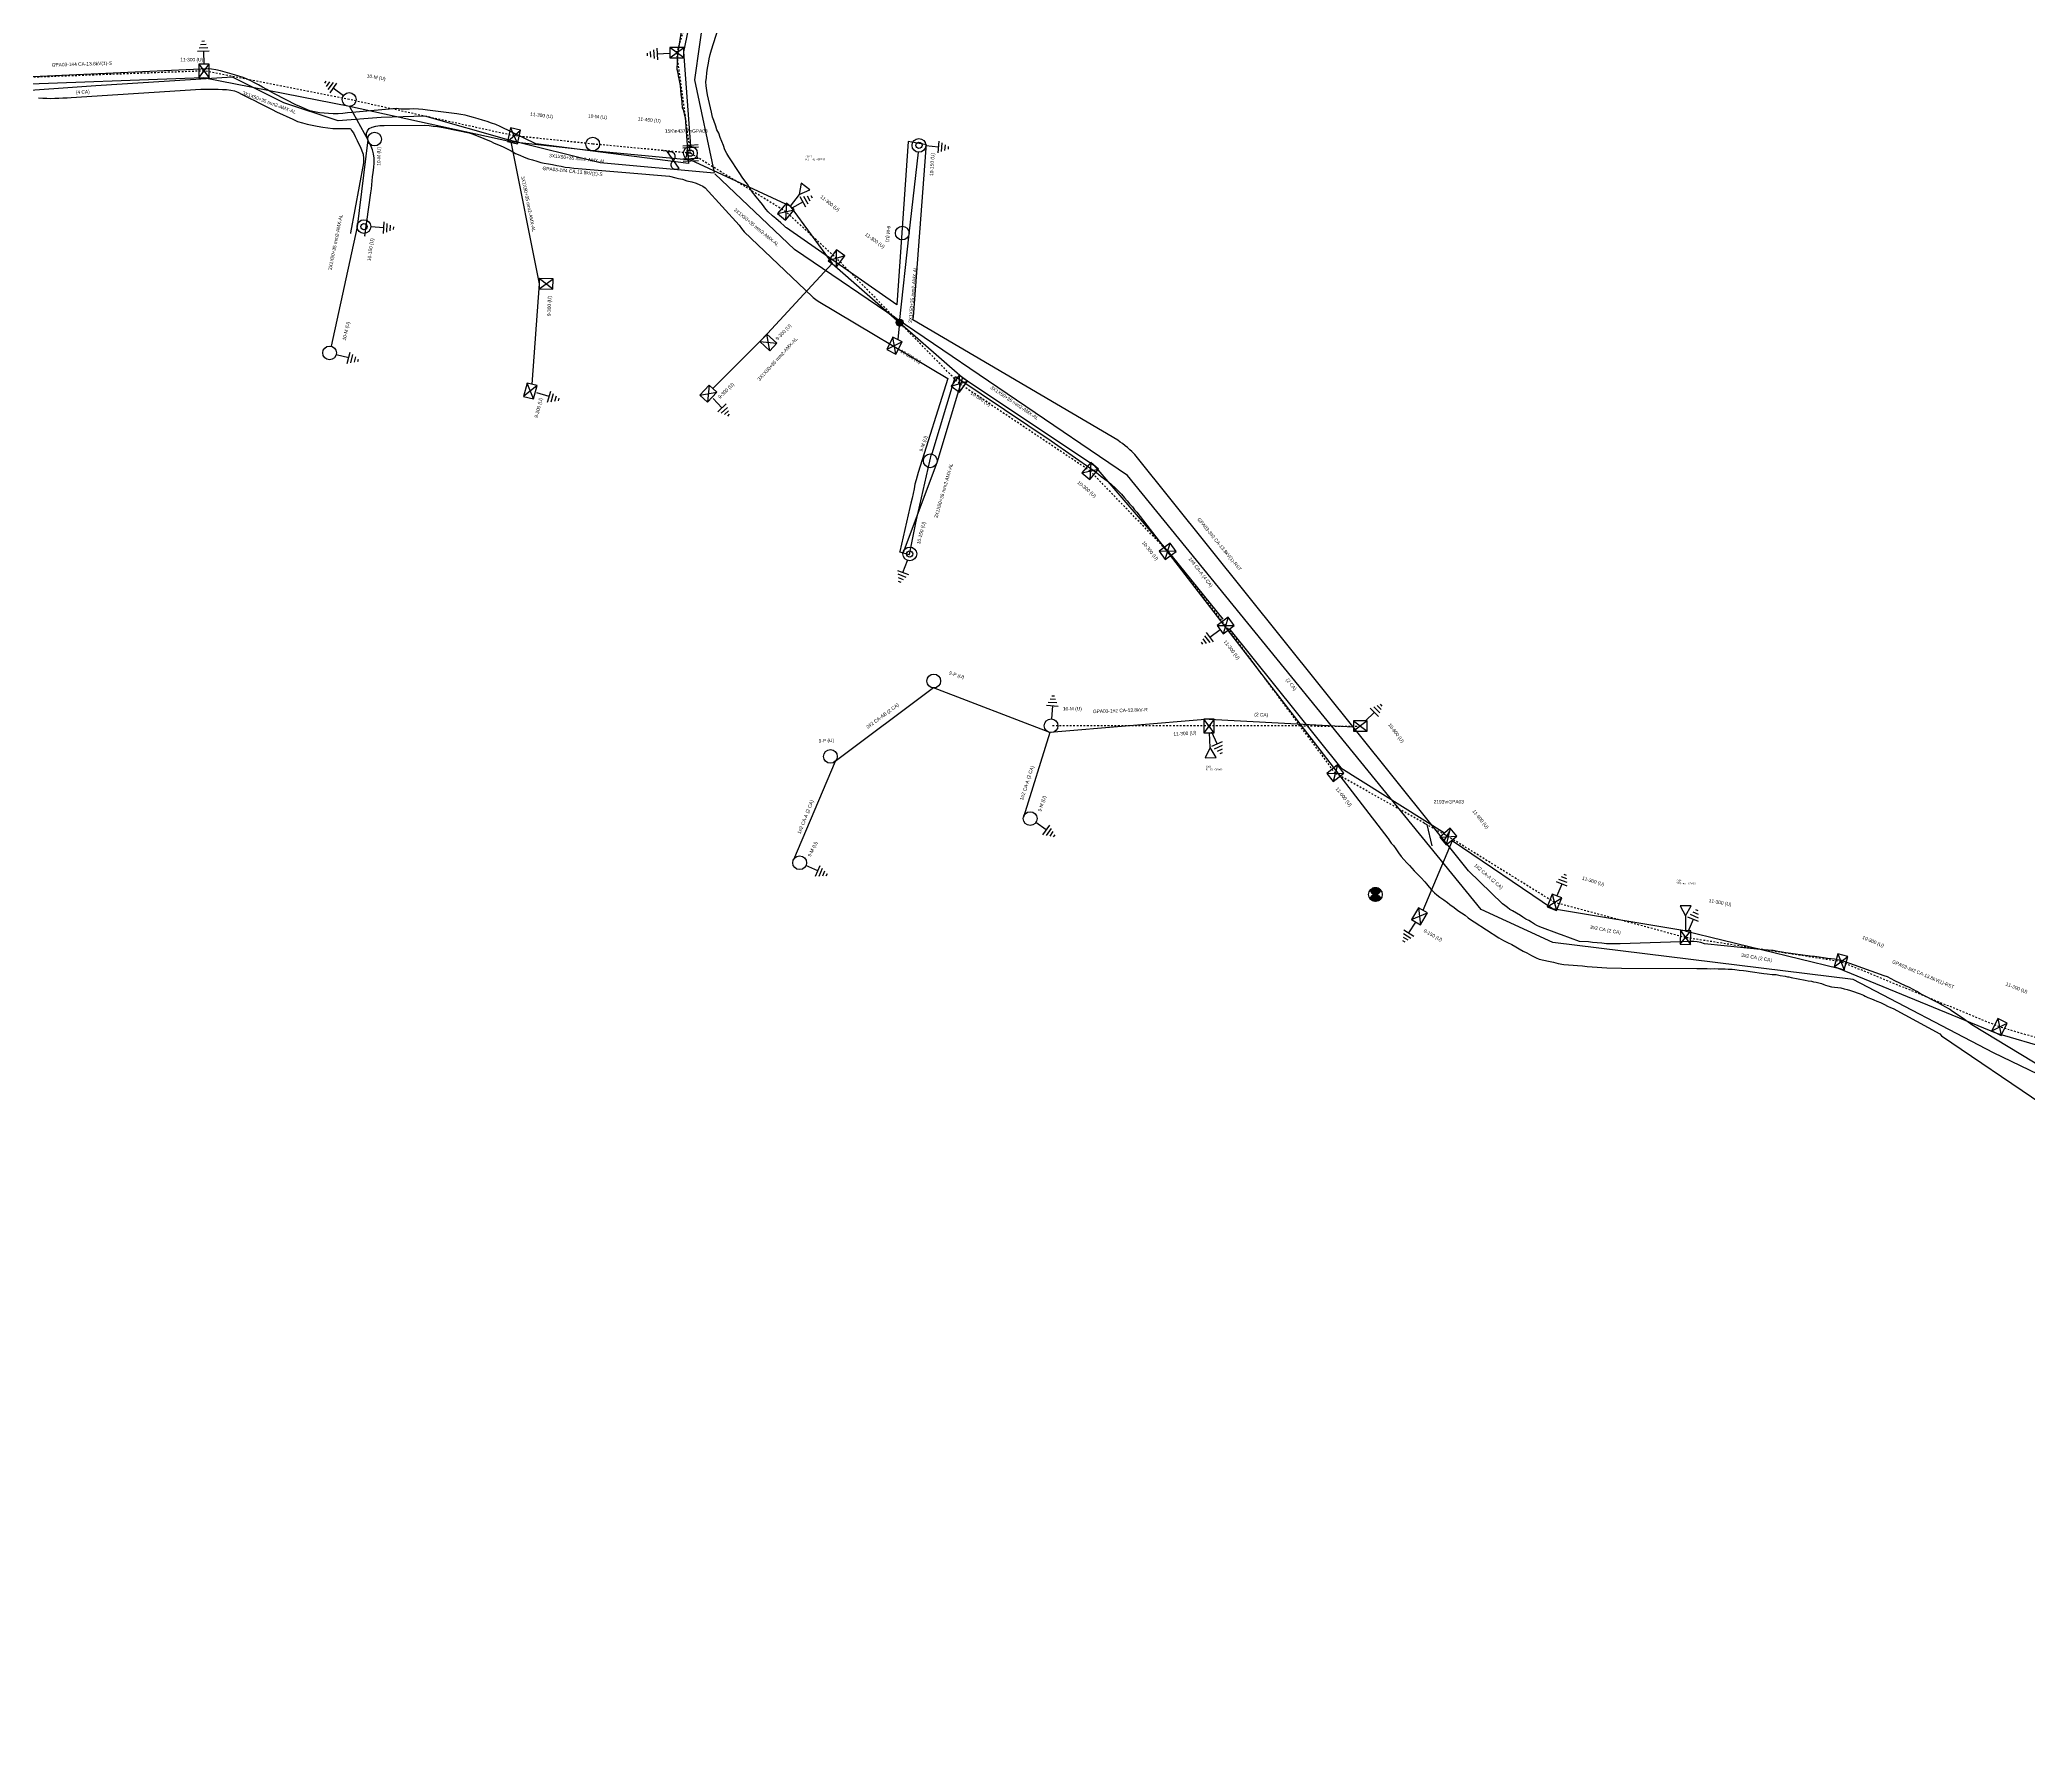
# Model space of a CAD drawing. Header units: millimetres. Extents: x 642261 to 742091, y 6812581 to 6930561.
# Drawn here: x 731764 to 732342, y 6902607 to 6903104 of the extents above; entities that cross this region are included whole.
import ezdxf

# ---------------------------------------------------------------- set-up
doc = ezdxf.new("R2010")
doc.units = ezdxf.units.MM
doc.linetypes.add('DASHED', pattern=[1, 0.5, -0.5])
for name, color, linetype in [('aterramento', 7, 'Continuous'), ('Block', 10, 'Continuous'), ('ChaveFusivel', 10, 'Continuous'), ('chaveSeccionadora', 7, 'Continuous'), ('flyTapSecundario', 7, 'Continuous'), ('Poste', 10, 'Continuous'), ('SeccionamentoSecundarioAereo', 10, 'Continuous'), ('SegmentoLogradouro', 10, 'Continuous'), ('TrafoDistAereo', 10, 'Continuous'), ('TrechoPrimarioAereo', 10, 'Continuous'), ('TrechoSecundarioAereo', 10, 'Continuous')]:
    doc.layers.add(name, color=color, linetype=linetype)
pattern_1 = [(45, (0, 0), (-0.0883883, 0.0883883), [])]

# ---------------------------------------------------------------- blocks, each defined once
blk = doc.blocks.new('chv_fusvl_ca_4')
at = {"color": 0, "linetype": 'ByBlock', "lineweight": -2}
for p, q in [((1.5, 0), (0, 0)), ((1, 1.25), (1, -1.25))]:
    blk.add_line(p, q, dxfattribs=at)
blk.add_lwpolyline([(2.94, 4.82, -1), (4.79, 2.65, 1), (6.63, 0.48)], format="xyb", dxfattribs=at)
blk.add_lwpolyline([(8, 0), (7, 0), (2.94, 4.82)], dxfattribs=at)
blk = doc.blocks.new('chv_fca_u_ca_4')
at = {"color": 0, "linetype": 'ByBlock', "lineweight": -2}
for p, q in [((0, 0), (1.5, 0)), ((0.5, -1.5), (0.5, 1.5)), ((7.11, 0), (2.81, 4.69)), ((8.08, 0), (7.11, 0))]:
    blk.add_line(p, q, dxfattribs=at)
blk = doc.blocks.new('tfd_pod_ce')
at = {"color": 0, "linetype": 'ByBlock', "lineweight": -2}
blk.add_line((6.32, 0), (2, 0), dxfattribs=at)
blk.add_lwpolyline([(6.32, 0), (9.26, -1.59), (9.26, 1.59)], close=True, dxfattribs=at)
blk = doc.blocks.new('atr_aterra')
at = {"color": 0, "linetype": 'ByBlock', "lineweight": -2}
for p, q in [((5.74, 0), (2, 0)), ((5.74, -1.7), (5.74, 1.7)), ((6.7, -1.26), (6.7, 1.26)), ((7.66, -0.81), (7.66, 0.81)), ((8.62, -0.37), (8.62, 0.37))]:
    blk.add_line(p, q, dxfattribs=at)
blk = doc.blocks.new('fly_tap')
at = {"linetype": 'ByBlock', "lineweight": -2}
h = blk.add_hatch(dxfattribs=at)
h.set_pattern_fill('ANSI31', color=0, style=0)
h.set_pattern_definition(pattern_1)
edge = h.paths.add_edge_path()
edge.add_arc((0.01, 0), 1, 0, 360)
at = {"color": 0, "linetype": 'ByBlock', "lineweight": -2}
blk.add_circle((0.01, 0), 1, dxfattribs=at)
blk = doc.blocks.new('pod_con_dtt')
at = {"color": 0, "linetype": 'ByBlock', "lineweight": -2}
for p, q in [((-1.5, -2), (1.5, 2)), ((-1.5, 2), (1.5, -2))]:
    blk.add_line(p, q, dxfattribs=at)
blk.add_lwpolyline([(-1.5, -2), (1.5, -2), (1.5, 2), (-1.5, 2)], close=True, dxfattribs=at)
blk = doc.blocks.new('pod_madeira')
at = {"color": 0, "linetype": 'ByBlock', "lineweight": -2}
blk.add_circle((-0.01, -0.01), 2, dxfattribs=at)
blk = doc.blocks.new('pod_con_circ')
at = {"color": 0, "linetype": 'ByBlock', "lineweight": -2}
for radius in [2, 0.9]:
    blk.add_circle((-0.01, -0.01), radius, dxfattribs=at)
blk = doc.blocks.new('pod_desconhe')
at = {"linetype": 'ByBlock', "lineweight": -2}
h = blk.add_hatch(dxfattribs=at)
h.set_pattern_fill('ANSI31', color=0, style=0)
h.set_pattern_definition(pattern_1)
edge = h.paths.add_edge_path()
edge.add_arc((0, 1.5), 1.5, 269.99145, 353.60505)
edge.add_arc((0, 0), 2, 41.80178, 138.18844)
edge.add_arc((0, 1.5), 1.5, 186.37692, 269.98628)
edge.add_arc((0, -1.5), 1.5, 90.01372, 173.62308)
edge.add_arc((0, 0), 2, 221.81156, 318.19822)
edge.add_arc((0, -1.5), 1.5, 6.39495, 90.00855)
at = {"color": 0, "linetype": 'ByBlock', "lineweight": -2}
for points in [[(0, 0, 0.381931), (1.49, 1.34, 0.447252), (-1.49, 1.34, 0.38191), (0, 0)], [(0, 0, -0.381931), (1.49, -1.33, -0.447252), (-1.49, -1.33, -0.38191), (0, 0)]]:
    blk.add_lwpolyline(points, format="xyb", dxfattribs=at)
blk.add_circle((0, 0), 2, dxfattribs=at)
blk = doc.blocks.new('sto_simples')
at = {"color": 0, "linetype": 'ByBlock', "lineweight": -2}
for p, q in [((2.25, 0.32), (-2.25, 0.32)), ((2.25, -0.32), (-2.25, -0.32))]:
    blk.add_line(p, q, dxfattribs=at)

msp = doc.modelspace()

# ---------------------------------------------------------------- linework, layer by layer
at = {"layer": 'Block', "color": 7, "linetype": 'Continuous', "flags": 128}
for points in [[(732013.04, 6903026.71), (731980.95, 6903049.05), (731980.79, 6903049.17), (731980.19, 6903049.73), (731979.26, 6903050.56), (731977.83, 6903051.75), (731976.86, 6903052.61), (731975.65, 6903053.75), (731974.94, 6903054.5), (731973.94, 6903055.84), (731973.11, 6903056.9), (731972.12, 6903058.07), (731971.1, 6903059.44), (731970.35, 6903060.44), (731969.63, 6903061.76), (731968.82, 6903062.77), (731968.09, 6903063.82), (731967.38, 6903064.85), (731964.16, 6903069.68), (731963.63, 6903070.72), (731963.05, 6903071.79), (731962.6, 6903072.97), (731962.13, 6903074.17), (731961.72, 6903075.34), (731961.3, 6903076.56), (731960.75, 6903077.54), (731960.43, 6903078.66), (731959.84, 6903080.24), (731959.42, 6903081.29), (731959.18, 6903082.68), (731958.83, 6903084), (731958.54, 6903085.23), (731958.27, 6903086.53), (731958.03, 6903087.74), (731957.79, 6903089.02), (731957.61, 6903090.33), (731957.54, 6903091.54), (731957.67, 6903092.8), (731957.8, 6903094.11), (731958.01, 6903095.54), (731958.31, 6903096.94), (731958.49, 6903098.25), (731958.78, 6903099.5), (731959.18, 6903100.85), (731969.22, 6903132.62)], [(732013.04, 6903026.71), (731980.95, 6903049.05), (731980.79, 6903049.17), (731980.19, 6903049.73), (731979.26, 6903050.56), (731977.83, 6903051.75), (731976.86, 6903052.61), (731975.65, 6903053.75), (731974.94, 6903054.5), (731973.94, 6903055.84), (731973.11, 6903056.9), (731972.12, 6903058.07), (731971.1, 6903059.44), (731970.35, 6903060.44), (731969.63, 6903061.76), (731968.82, 6903062.77), (731968.09, 6903063.82), (731967.38, 6903064.85), (731964.16, 6903069.68), (731963.63, 6903070.72), (731963.05, 6903071.79), (731962.6, 6903072.97), (731962.13, 6903074.17), (731961.72, 6903075.34), (731961.3, 6903076.56), (731960.75, 6903077.54), (731960.43, 6903078.66), (731959.84, 6903080.24), (731959.42, 6903081.29), (731959.18, 6903082.68), (731958.83, 6903084), (731958.54, 6903085.23), (731958.27, 6903086.53), (731958.03, 6903087.74), (731957.79, 6903089.02), (731957.61, 6903090.33), (731957.54, 6903091.54), (731957.67, 6903092.8), (731957.8, 6903094.11), (731958.01, 6903095.54), (731958.31, 6903096.94), (731958.49, 6903098.25), (731958.78, 6903099.5), (731959.18, 6903100.85), (731969.22, 6903132.62)], [(731950.29, 6903106.2), (731949.29, 6903099.5), (731949.11, 6903095.18), (731949.32, 6903094.14), (731949.5, 6903093.24), (731949.76, 6903091.94), (731950.05, 6903090.46), (731950.13, 6903089.11), (731950.26, 6903087.81), (731950.41, 6903086.6), (731950.57, 6903085.43), (731950.67, 6903084.11), (731950.96, 6903083.38), (731951.19, 6903082.22), (731951.48, 6903081.12), (731952.46, 6903067.77)], [(731950.29, 6903106.2), (731949.29, 6903099.5), (731949.11, 6903095.18), (731949.32, 6903094.14), (731949.5, 6903093.24), (731949.76, 6903091.94), (731950.05, 6903090.46), (731950.13, 6903089.11), (731950.26, 6903087.81), (731950.41, 6903086.6), (731950.57, 6903085.43), (731950.67, 6903084.11), (731950.96, 6903083.38), (731951.19, 6903082.22), (731951.48, 6903081.12), (731952.46, 6903067.77)], [(731952.46, 6903067.77), (731908.13, 6903073.52), (731908.1, 6903073.53), (731897.72, 6903078.54), (731896.45, 6903079.12), (731895.17, 6903079.55), (731893.92, 6903079.98), (731892.62, 6903080.39), (731891.31, 6903080.73), (731889.99, 6903081.11), (731888.91, 6903081.44), (731887.57, 6903081.81), (731886.26, 6903082.06), (731885.15, 6903082.23), (731876.61, 6903083.32), (731875.27, 6903083.48), (731873.94, 6903083.59), (731872.64, 6903083.63), (731871.35, 6903083.6), (731870.08, 6903083.57), (731868.85, 6903083.61), (731867.61, 6903083.74), (731855.79, 6903082.75), (731854.59, 6903082.65), (731853.33, 6903082.5), (731851.97, 6903082.3), (731850.61, 6903082.26), (731849.21, 6903082.25), (731847.85, 6903082.33), (731846.53, 6903082.42), (731845.24, 6903082.56), (731843.76, 6903082.83), (731842.39, 6903083.12), (731841.07, 6903083.68), (731839.81, 6903084.23), (731838.54, 6903084.74), (731832.17, 6903088.05), (731831.02, 6903088.66), (731829.89, 6903089.31), (731828.61, 6903090.01), (731827.45, 6903090.65), (731826.31, 6903091.23), (731825.26, 6903091.78), (731824.18, 6903092.3), (731823.03, 6903092.81), (731821.79, 6903093.21), (731820.48, 6903093.55), (731819.13, 6903093.98), (731817.8, 6903094.37), (731816.45, 6903094.75), (731815.05, 6903095.06), (731813.83, 6903095.18), (731812.81, 6903095.27), (731753.32, 6903092.57)], [(731952.46, 6903067.77), (731908.13, 6903073.52), (731908.1, 6903073.53), (731897.72, 6903078.54), (731896.45, 6903079.12), (731895.17, 6903079.55), (731893.92, 6903079.98), (731892.62, 6903080.39), (731891.31, 6903080.73), (731889.99, 6903081.11), (731888.91, 6903081.44), (731887.57, 6903081.81), (731886.26, 6903082.06), (731885.15, 6903082.23), (731876.61, 6903083.32), (731875.27, 6903083.48), (731873.94, 6903083.59), (731872.64, 6903083.63), (731871.35, 6903083.6), (731870.08, 6903083.57), (731868.85, 6903083.61), (731867.61, 6903083.74), (731855.79, 6903082.75), (731854.59, 6903082.65), (731853.33, 6903082.5), (731851.97, 6903082.3), (731850.61, 6903082.26), (731849.21, 6903082.25), (731847.85, 6903082.33), (731846.53, 6903082.42), (731845.24, 6903082.56), (731843.76, 6903082.83), (731842.39, 6903083.12), (731841.07, 6903083.68), (731839.81, 6903084.23), (731838.54, 6903084.74), (731832.17, 6903088.05), (731831.02, 6903088.66), (731829.89, 6903089.31), (731828.61, 6903090.01), (731827.45, 6903090.65), (731826.31, 6903091.23), (731825.26, 6903091.78), (731824.18, 6903092.3), (731823.03, 6903092.81), (731821.79, 6903093.21), (731820.48, 6903093.55), (731819.13, 6903093.98), (731817.8, 6903094.37), (731816.45, 6903094.75), (731815.05, 6903095.06), (731813.83, 6903095.18), (731812.81, 6903095.27), (731753.32, 6903092.57)], [(731763.54, 6903086.84), (731764.77, 6903086.77), (731766, 6903086.73), (731767.15, 6903086.7), (731768.26, 6903086.75), (731769.45, 6903086.8), (731770.65, 6903086.86), (731771.83, 6903086.9), (731773.02, 6903086.99), (731810.75, 6903089.44), (731811.96, 6903089.44), (731813.05, 6903089.42), (731814.65, 6903089.38), (731815.77, 6903089.38), (731816.99, 6903089.33), (731818.21, 6903089.27), (731819.47, 6903089.14), (731820.55, 6903088.91), (731821.49, 6903088.51), (731822.7, 6903087.89), (731824.05, 6903087.19), (731825.02, 6903086.65), (731826.33, 6903086.08), (731827.61, 6903085.41), (731828.92, 6903084.71), (731830.24, 6903084.08), (731831.43, 6903083.51), (731832.73, 6903082.84), (731837.43, 6903080.69), (731838.82, 6903080.03), (731840.23, 6903079.6), (731841.63, 6903079.23), (731843.07, 6903078.91), (731844.57, 6903078.63), (731846.18, 6903078.34), (731847.65, 6903078.12), (731849.11, 6903077.97), (731850.6, 6903077.95), (731851.9, 6903077.95), (731853.31, 6903077.95), (731854.22, 6903077.99)], [(731763.54, 6903086.84), (731764.77, 6903086.77), (731766, 6903086.73), (731767.15, 6903086.7), (731768.26, 6903086.75), (731769.45, 6903086.8), (731770.65, 6903086.86), (731771.83, 6903086.9), (731773.02, 6903086.99), (731810.75, 6903089.44), (731811.96, 6903089.44), (731813.05, 6903089.42), (731814.65, 6903089.38), (731815.77, 6903089.38), (731816.99, 6903089.33), (731818.21, 6903089.27), (731819.47, 6903089.14), (731820.55, 6903088.91), (731821.49, 6903088.51), (731822.7, 6903087.89), (731824.05, 6903087.19), (731825.02, 6903086.65), (731826.33, 6903086.08), (731827.61, 6903085.41), (731828.92, 6903084.71), (731830.24, 6903084.08), (731831.43, 6903083.51), (731832.73, 6903082.84), (731837.43, 6903080.69), (731838.82, 6903080.03), (731840.23, 6903079.6), (731841.63, 6903079.23), (731843.07, 6903078.91), (731844.57, 6903078.63), (731846.18, 6903078.34), (731847.65, 6903078.12), (731849.11, 6903077.97), (731850.6, 6903077.95), (731851.9, 6903077.95), (731853.31, 6903077.95), (731854.22, 6903077.99)], [(731854.23, 6903077.98), (731854.52, 6903077.4), (731855.07, 6903076.65), (731855.61, 6903075.6), (731856.19, 6903074.5), (731856.69, 6903073.43), (731857.12, 6903072.51), (731857.51, 6903071.5), (731857.87, 6903070.47), (731858, 6903069.24), (731858.02, 6903068), (731854.19, 6903047.59), (731854.19, 6903047.53), (731854.2, 6903047.47)], [(731854.23, 6903077.98), (731854.52, 6903077.4), (731855.07, 6903076.65), (731855.61, 6903075.6), (731856.19, 6903074.5), (731856.69, 6903073.43), (731857.12, 6903072.51), (731857.51, 6903071.5), (731857.87, 6903070.47), (731858, 6903069.24), (731858.02, 6903068), (731854.19, 6903047.59), (731854.19, 6903047.53), (731854.2, 6903047.47)], [(731858.42, 6903046.76), (731858.37, 6903046.69), (731858.34, 6903046.71), (731860.1, 6903059.28), (731860.33, 6903060.39), (731860.44, 6903061.57), (731860.53, 6903062.77), (731860.62, 6903063.9), (731860.81, 6903065.19), (731860.97, 6903066.58), (731861.06, 6903068), (731861.07, 6903069.35), (731860.89, 6903070.61), (731860.61, 6903071.77), (731860.21, 6903072.75), (731859.72, 6903073.66), (731859.35, 6903074.43), (731859.05, 6903075.13), (731858.91, 6903075.88), (731858.91, 6903076.59), (731859.19, 6903077.25), (731859.68, 6903077.91), (731860.53, 6903078.36), (731861.59, 6903078.66), (731862.76, 6903078.82), (731864.03, 6903078.79), (731875.78, 6903078.94), (731877.12, 6903078.81), (731878.21, 6903078.66), (731879.47, 6903078.5), (731880.61, 6903078.31), (731881.62, 6903078.19), (731888.71, 6903076.72), (731889.88, 6903076.34), (731891.07, 6903075.86), (731892.29, 6903075.37), (731893.62, 6903074.77), (731894.87, 6903074.29), (731896.01, 6903073.72), (731897.23, 6903073.2), (731898.57, 6903072.65), (731899.79, 6903072.03), (731900.94, 6903071.44), (731902.19, 6903070.73), (731903.44, 6903070.16), (731904.71, 6903069.63), (731905.97, 6903069.17), (731907.12, 6903068.8), (731908.36, 6903068.41), (731909.53, 6903068.05), (731910.53, 6903067.85), (731911.76, 6903067.67), (731912.9, 6903067.46), (731914.23, 6903067.22), (731915.42, 6903066.99), (731916.63, 6903066.74), (731917.87, 6903066.63), (731919.1, 6903066.44), (731920.42, 6903066.35), (731946.91, 6903064.11), (731948.74, 6903063.64), (731949.59, 6903063.46), (731950.76, 6903063.21), (731952.02, 6903062.78), (731953.4, 6903062.4), (731954.74, 6903062.02), (731955.78, 6903061.59), (731956.65, 6903061.15), (731957.35, 6903060.67), (731967.15, 6903049.85), (731967.83, 6903048.83), (731968.62, 6903047.92), (731988.41, 6903029.06), (731988.7, 6903028.77), (731989.52, 6903028.24), (731990.19, 6903027.77), (732027.82, 6903005.23)], [(731858.42, 6903046.76), (731858.37, 6903046.69), (731858.34, 6903046.71), (731860.1, 6903059.28), (731860.33, 6903060.39), (731860.44, 6903061.57), (731860.53, 6903062.77), (731860.62, 6903063.9), (731860.81, 6903065.19), (731860.97, 6903066.58), (731861.06, 6903068), (731861.07, 6903069.35), (731860.89, 6903070.61), (731860.61, 6903071.77), (731860.21, 6903072.75), (731859.72, 6903073.66), (731859.35, 6903074.43), (731859.05, 6903075.13), (731858.91, 6903075.88), (731858.91, 6903076.59), (731859.19, 6903077.25), (731859.68, 6903077.91), (731860.53, 6903078.36), (731861.59, 6903078.66), (731862.76, 6903078.82), (731864.03, 6903078.79), (731875.78, 6903078.94), (731877.12, 6903078.81), (731878.21, 6903078.66), (731879.47, 6903078.5), (731880.61, 6903078.31), (731881.62, 6903078.19), (731888.71, 6903076.72), (731889.88, 6903076.34), (731891.07, 6903075.86), (731892.29, 6903075.37), (731893.62, 6903074.77), (731894.87, 6903074.29), (731896.01, 6903073.72), (731897.23, 6903073.2), (731898.57, 6903072.65), (731899.79, 6903072.03), (731900.94, 6903071.44), (731902.19, 6903070.73), (731903.44, 6903070.16), (731904.71, 6903069.63), (731905.97, 6903069.17), (731907.12, 6903068.8), (731908.36, 6903068.41), (731909.53, 6903068.05), (731910.53, 6903067.85), (731911.76, 6903067.67), (731912.9, 6903067.46), (731914.23, 6903067.22), (731915.42, 6903066.99), (731916.63, 6903066.74), (731917.87, 6903066.63), (731919.1, 6903066.44), (731920.42, 6903066.35), (731946.91, 6903064.11), (731948.74, 6903063.64), (731949.59, 6903063.46), (731950.76, 6903063.21), (731952.02, 6903062.78), (731953.4, 6903062.4), (731954.74, 6903062.02), (731955.78, 6903061.59), (731956.65, 6903061.15), (731957.35, 6903060.67), (731967.15, 6903049.85), (731967.83, 6903048.83), (731968.62, 6903047.92), (731988.41, 6903029.06), (731988.7, 6903028.77), (731989.52, 6903028.24), (731990.19, 6903027.77), (732027.82, 6903005.23)], [(732016.36, 6903074.17), (732013.04, 6903026.71)], [(732016.36, 6903074.17), (732013.04, 6903026.71)], [(732017.84, 6903023.21), (732021.57, 6903072.2), (732021.65, 6903073.21), (732016.36, 6903074.17)], [(732017.84, 6903023.21), (732021.57, 6903072.2), (732021.65, 6903073.21), (732016.36, 6903074.17)], [(732350.3, 6902802.27), (732325.45, 6902817.34), (732324.46, 6902818.09), (732322.73, 6902819.31), (732319.89, 6902821.17), (732318.98, 6902821.84), (732317.94, 6902822.48), (732316.92, 6902823.04), (732315.94, 6902823.58), (732310.56, 6902826.32), (732309.51, 6902826.99), (732308.47, 6902827.57), (732307.36, 6902828.17), (732306.22, 6902828.66), (732303.12, 6902830.08), (732302.07, 6902830.68), (732300.99, 6902831.23), (732299.98, 6902831.59), (732287.57, 6902835.98), (732287.27, 6902836.07), (732286.83, 6902836.17), (732286.31, 6902836.24), (732285.54, 6902836.4), (732284.63, 6902836.5), (732283.59, 6902836.65), (732282.38, 6902836.79), (732281.13, 6902836.98), (732279.79, 6902837.21), (732278.51, 6902837.3), (732271.43, 6902838.21), (732270.34, 6902838.42), (732269.07, 6902838.66), (732267.75, 6902838.93), (732266.33, 6902839.02), (732264.95, 6902839.13), (732247.79, 6902840.88), (732246.72, 6902841.24), (732245.66, 6902841.41), (732244.69, 6902841.52), (732243.71, 6902841.55), (732223.26, 6902840.88), (732222.05, 6902840.86), (732220.77, 6902840.86), (732219.32, 6902840.87), (732217.99, 6902841.04), (732216.62, 6902841.21), (732215.21, 6902841.29), (732214.05, 6902841.42), (732211.48, 6902841.57), (732206.24, 6902843.49), (732205.64, 6902843.71), (732199.94, 6902845.86), (732199.07, 6902846.23), (732198.38, 6902846.61), (732197.55, 6902847.16), (732196.72, 6902847.63), (732195.89, 6902848.09), (732195.02, 6902848.61), (732194.27, 6902849.12), (732191.98, 6902850.5), (732191.21, 6902850.9), (732190.55, 6902851.4), (732189.76, 6902852.04), (732189.06, 6902852.52), (732179.19, 6902862.08), (732179.21, 6902862.1), (732082.2, 6902983.19), (732081.81, 6902983.53), (732081.33, 6902983.99), (732080.79, 6902984.53), (732080.04, 6902985.17), (732079.37, 6902985.67), (732078.61, 6902986.32), (732077.93, 6902986.77), (732077.26, 6902987.3), (732017.71, 6903022.28), (732017.84, 6903023.19)], [(732350.3, 6902802.27), (732325.45, 6902817.34), (732324.46, 6902818.09), (732322.73, 6902819.31), (732319.89, 6902821.17), (732318.98, 6902821.84), (732317.94, 6902822.48), (732316.92, 6902823.04), (732315.94, 6902823.58), (732310.56, 6902826.32), (732309.51, 6902826.99), (732308.47, 6902827.57), (732307.36, 6902828.17), (732306.22, 6902828.66), (732303.12, 6902830.08), (732302.07, 6902830.68), (732300.99, 6902831.23), (732299.98, 6902831.59), (732287.57, 6902835.98), (732287.27, 6902836.07), (732286.83, 6902836.17), (732286.31, 6902836.24), (732285.54, 6902836.4), (732284.63, 6902836.5), (732283.59, 6902836.65), (732282.38, 6902836.79), (732281.13, 6902836.98), (732279.79, 6902837.21), (732278.51, 6902837.3), (732271.43, 6902838.21), (732270.34, 6902838.42), (732269.07, 6902838.66), (732267.75, 6902838.93), (732266.33, 6902839.02), (732264.95, 6902839.13), (732247.79, 6902840.88), (732246.72, 6902841.24), (732245.66, 6902841.41), (732244.69, 6902841.52), (732243.71, 6902841.55), (732223.26, 6902840.88), (732222.05, 6902840.86), (732220.77, 6902840.86), (732219.32, 6902840.87), (732217.99, 6902841.04), (732216.62, 6902841.21), (732215.21, 6902841.29), (732214.05, 6902841.42), (732211.48, 6902841.57), (732206.24, 6902843.49), (732205.64, 6902843.71), (732199.94, 6902845.86), (732199.07, 6902846.23), (732198.38, 6902846.61), (732197.55, 6902847.16), (732196.72, 6902847.63), (732195.89, 6902848.09), (732195.02, 6902848.61), (732194.27, 6902849.12), (732191.98, 6902850.5), (732191.21, 6902850.9), (732190.55, 6902851.4), (732189.76, 6902852.04), (732189.06, 6902852.52), (732179.19, 6902862.08), (732179.21, 6902862.1), (732082.2, 6902983.19), (732081.81, 6902983.53), (732081.33, 6902983.99), (732080.79, 6902984.53), (732080.04, 6902985.17), (732079.37, 6902985.67), (732078.61, 6902986.32), (732077.93, 6902986.77), (732077.26, 6902987.3), (732017.71, 6903022.28), (732017.84, 6903023.19)], [(732027.82, 6903005.23), (732019.19, 6902977.97), (732018.93, 6902976.84), (732018.62, 6902975.78), (732018.29, 6902974.52), (732018.02, 6902973.16), (732017.75, 6902971.8), (732017.44, 6902970.43), (732017.12, 6902969.05), (732016.78, 6902967.78), (732013.85, 6902954.91), (732013.82, 6902954.85), (732016.63, 6902954.08), (732016.67, 6902954.07), (732018.52, 6902963.34), (732018.72, 6902964.17), (732023.09, 6902983.34), (732023.25, 6902983.42), (732029.71, 6903004.69)], [(732027.82, 6903005.23), (732019.19, 6902977.97), (732018.93, 6902976.84), (732018.62, 6902975.78), (732018.29, 6902974.52), (732018.02, 6902973.16), (732017.75, 6902971.8), (732017.44, 6902970.43), (732017.12, 6902969.05), (732016.78, 6902967.78), (732013.85, 6902954.91), (732013.82, 6902954.85), (732016.63, 6902954.08), (732016.67, 6902954.07), (732018.52, 6902963.34), (732018.72, 6902964.17), (732023.09, 6902983.34), (732023.25, 6902983.42), (732029.71, 6903004.69)], [(732029.71, 6903004.69), (732030.07, 6903005.81), (732030.72, 6903005.39)], [(732029.71, 6903004.69), (732030.07, 6903005.81), (732030.72, 6903005.39)], [(732030.72, 6903005.39), (732057.92, 6902987.14), (732070.07, 6902978.6), (732071.02, 6902977.93), (732072.42, 6902976.73), (732073.48, 6902975.99), (732074.53, 6902975.18), (732075.56, 6902974.38), (732076.48, 6902973.46), (732077.41, 6902972.54), (732078.3, 6902971.58), (732079.16, 6902970.58), (732079.99, 6902969.65), (732080.66, 6902968.85), (732081.5, 6902967.9), (732082.14, 6902967.03), (732082.76, 6902966.37), (732155.76, 6902871.6), (732155.8, 6902871.55), (732156.15, 6902871.06), (732156.72, 6902870.19), (732157.37, 6902869.43), (732158.08, 6902868.5), (732158.87, 6902867.29), (732159.63, 6902866.28), (732160.42, 6902865.36), (732161.24, 6902864.46), (732162.05, 6902863.62), (732162.69, 6902862.83), (732163.36, 6902862.1), (732164.33, 6902861.12), (732165.44, 6902860.08), (732166.49, 6902858.86), (732166.99, 6902858.29), (732167.79, 6902857.35), (732168.41, 6902856.57), (732168.99, 6902855.99), (732169.27, 6902855.68), (732169.98, 6902855.11), (732170.87, 6902854.42), (732172.04, 6902853.67), (732173.12, 6902852.87), (732173.79, 6902852.34), (732175.01, 6902851.42), (732176.13, 6902850.61), (732177.17, 6902849.87), (732178.18, 6902849.2), (732179.13, 6902848.45), (732180.04, 6902847.71), (732180.87, 6902847.23), (732187.99, 6902842.64), (732189.36, 6902841.87), (732190.57, 6902841.29), (732191.75, 6902840.7), (732192.91, 6902839.97), (732193.94, 6902839.41), (732195.08, 6902838.78), (732196.15, 6902838.22), (732197.46, 6902837.47), (732198.82, 6902836.81), (732199.74, 6902836.41), (732201.06, 6902836.1), (732202.48, 6902835.84), (732203.88, 6902835.51), (732205.25, 6902835.17), (732206.92, 6902834.87), (732208.24, 6902834.78), (732209.59, 6902834.65), (732210.88, 6902834.59), (732212.29, 6902834.43), (732213.7, 6902834.25), (732215.16, 6902834.14), (732219.42, 6902833.93), (732223.69, 6902833.79), (732245.61, 6902833.67), (732246.78, 6902833.67), (732247.44, 6902833.67), (732248.59, 6902833.71), (732249.61, 6902833.65), (732250.62, 6902833.66), (732251.78, 6902833.65), (732252.85, 6902833.63), (732253.77, 6902833.59), (732254.64, 6902833.54), (732255.84, 6902833.47), (732256.61, 6902833.38), (732257.89, 6902833.22), (732259.11, 6902833.13), (732259.91, 6902833.04), (732261.09, 6902832.83), (732262.41, 6902832.64), (732263.68, 6902832.45), (732265.04, 6902832.23), (732266.04, 6902832.16), (732267.47, 6902831.96), (732268.67, 6902831.91), (732269.79, 6902831.69), (732271.25, 6902831.46), (732271.93, 6902831.29), (732272.27, 6902831.25), (732272.95, 6902831.07), (732277.04, 6902830.31), (732277.92, 6902830.13), (732278.94, 6902829.98), (732279.47, 6902829.86), (732280.26, 6902829.69), (732280.98, 6902829.53), (732281.79, 6902829.31), (732282.47, 6902829.05), (732283, 6902828.88), (732283.64, 6902828.69), (732284.7, 6902828.41), (732287.41, 6902828.05), (732288.35, 6902827.83), (732289.29, 6902827.58), (732290.24, 6902827.31), (732291.42, 6902826.89), (732292.19, 6902826.61), (732293.03, 6902826.34), (732294.04, 6902825.91), (732294.53, 6902825.68), (732295.29, 6902825.3), (732296.36, 6902824.84), (732297.03, 6902824.62), (732297.93, 6902824.23), (732298.93, 6902823.83), (732300.13, 6902823.22), (732300.97, 6902822.74), (732301.82, 6902822.38), (732302.59, 6902822.04), (732316.17, 6902814.69), (732316.69, 6902814.11), (732345.81, 6902794.38)], [(732030.72, 6903005.39), (732057.92, 6902987.14), (732070.07, 6902978.6), (732071.02, 6902977.93), (732072.42, 6902976.73), (732073.48, 6902975.99), (732074.53, 6902975.18), (732075.56, 6902974.38), (732076.48, 6902973.46), (732077.41, 6902972.54), (732078.3, 6902971.58), (732079.16, 6902970.58), (732079.99, 6902969.65), (732080.66, 6902968.85), (732081.5, 6902967.9), (732082.14, 6902967.03), (732082.76, 6902966.37), (732155.76, 6902871.6), (732155.8, 6902871.55), (732156.15, 6902871.06), (732156.72, 6902870.19), (732157.37, 6902869.43), (732158.08, 6902868.5), (732158.87, 6902867.29), (732159.63, 6902866.28), (732160.42, 6902865.36), (732161.24, 6902864.46), (732162.05, 6902863.62), (732162.69, 6902862.83), (732163.36, 6902862.1), (732164.33, 6902861.12), (732165.44, 6902860.08), (732166.49, 6902858.86), (732166.99, 6902858.29), (732167.79, 6902857.35), (732168.41, 6902856.57), (732168.99, 6902855.99), (732169.27, 6902855.68), (732169.98, 6902855.11), (732170.87, 6902854.42), (732172.04, 6902853.67), (732173.12, 6902852.87), (732173.79, 6902852.34), (732175.01, 6902851.42), (732176.13, 6902850.61), (732177.17, 6902849.87), (732178.18, 6902849.2), (732179.13, 6902848.45), (732180.04, 6902847.71), (732180.87, 6902847.23), (732187.99, 6902842.64), (732189.36, 6902841.87), (732190.57, 6902841.29), (732191.75, 6902840.7), (732192.91, 6902839.97), (732193.94, 6902839.41), (732195.08, 6902838.78), (732196.15, 6902838.22), (732197.46, 6902837.47), (732198.82, 6902836.81), (732199.74, 6902836.41), (732201.06, 6902836.1), (732202.48, 6902835.84), (732203.88, 6902835.51), (732205.25, 6902835.17), (732206.92, 6902834.87), (732208.24, 6902834.78), (732209.59, 6902834.65), (732210.88, 6902834.59), (732212.29, 6902834.43), (732213.7, 6902834.25), (732215.16, 6902834.14), (732219.42, 6902833.93), (732223.69, 6902833.79), (732245.61, 6902833.67), (732246.78, 6902833.67), (732247.44, 6902833.67), (732248.59, 6902833.71), (732249.61, 6902833.65), (732250.62, 6902833.66), (732251.78, 6902833.65), (732252.85, 6902833.63), (732253.77, 6902833.59), (732254.64, 6902833.54), (732255.84, 6902833.47), (732256.61, 6902833.38), (732257.89, 6902833.22), (732259.11, 6902833.13), (732259.91, 6902833.04), (732261.09, 6902832.83), (732262.41, 6902832.64), (732263.68, 6902832.45), (732265.04, 6902832.23), (732266.04, 6902832.16), (732267.47, 6902831.96), (732268.67, 6902831.91), (732269.79, 6902831.69), (732271.25, 6902831.46), (732271.93, 6902831.29), (732272.27, 6902831.25), (732272.95, 6902831.07), (732277.04, 6902830.31), (732277.92, 6902830.13), (732278.94, 6902829.98), (732279.47, 6902829.86), (732280.26, 6902829.69), (732280.98, 6902829.53), (732281.79, 6902829.31), (732282.47, 6902829.05), (732283, 6902828.88), (732283.64, 6902828.69), (732284.7, 6902828.41), (732287.41, 6902828.05), (732288.35, 6902827.83), (732289.29, 6902827.58), (732290.24, 6902827.31), (732291.42, 6902826.89), (732292.19, 6902826.61), (732293.03, 6902826.34), (732294.04, 6902825.91), (732294.53, 6902825.68), (732295.29, 6902825.3), (732296.36, 6902824.84), (732297.03, 6902824.62), (732297.93, 6902824.23), (732298.93, 6902823.83), (732300.13, 6902823.22), (732300.97, 6902822.74), (732301.82, 6902822.38), (732302.59, 6902822.04), (732316.17, 6902814.69), (732316.69, 6902814.11), (732345.81, 6902794.38)]]:
    msp.add_lwpolyline(points, dxfattribs=at)
at = {"layer": 'SegmentoLogradouro', "color": 36, "linetype": 'Continuous', "flags": 128}
for points in [[(731960.0202, 6903065.1918), (731954.2612, 6903092.1208), (731957.221, 6903112.6308)], [(731960.0202, 6903065.1918), (731954.2612, 6903092.1208), (731957.221, 6903112.6308)], [(731959.964, 6903064.9688), (731926.7649, 6903067.9259), (731900.3067, 6903074.5658), (731875.802, 6903081.5755), (731863.1211, 6903081.12), (731850.6658, 6903080.1934), (731834.809, 6903085.4018), (731819.9355, 6903092.9257), (731780.1686, 6903090.3669), (731754.3197, 6903088.5315)], [(731959.964, 6903064.9688), (731926.7649, 6903067.9259), (731900.3067, 6903074.5658), (731875.802, 6903081.5755), (731863.1211, 6903081.12), (731850.6658, 6903080.1934), (731834.809, 6903085.4018), (731819.9355, 6903092.9257), (731780.1686, 6903090.3669), (731754.3197, 6903088.5315)], [(732659.7442, 6901485.118), (732763.5285, 6901783.2025), (732731.9786, 6902007.5473), (732657.4263, 6902083.5713), (732737.4901, 6902182.8583), (732767.3744, 6902253.7072), (732846.0791, 6902337.265), (732918.4391, 6902529.1415), (732912.7592, 6902596.3386), (732932.9437, 6902678.0243), (732921.4923, 6902692.2019), (732845.8293, 6902746.632), (732772.7933, 6902793.6622), (732680.7426, 6902835.4118), (732641.1227, 6902839.3276), (732378.6647, 6902792.7622), (732358.191, 6902796.474), (732331.7828, 6902809.2164), (732290.9717, 6902830.5398), (732203.7064, 6902841.268), (732182.8715, 6902850.8638), (732080.0953, 6902977.0667), (731983.305, 6903042.7363), (731960.0849, 6903064.7683)], [(732659.7442, 6901485.118), (732763.5285, 6901783.2025), (732731.9786, 6902007.5473), (732657.4263, 6902083.5713), (732737.4901, 6902182.8583), (732767.3744, 6902253.7072), (732846.0791, 6902337.265), (732918.4391, 6902529.1415), (732912.7592, 6902596.3386), (732932.9437, 6902678.0243), (732921.4923, 6902692.2019), (732845.8293, 6902746.632), (732772.7933, 6902793.6622), (732680.7426, 6902835.4118), (732641.1227, 6902839.3276), (732378.6647, 6902792.7622), (732358.191, 6902796.474), (732331.7828, 6902809.2164), (732290.9717, 6902830.5398), (732203.7064, 6902841.268), (732182.8715, 6902850.8638), (732080.0953, 6902977.0667), (731983.305, 6903042.7363), (731960.0849, 6903064.7683)]]:
    msp.add_lwpolyline(points, dxfattribs=at)
at = {"layer": 'TrechoPrimarioAereo', "color": 4, "linetype": 'DASHED', "flags": 128}
for points in [[(731949.0622, 6903100.0041), (731960.3266, 6903135.5235)], [(731953.03, 6903070.79), (731949.0622, 6903100.0041)], [(731811.65, 6903094.68), (731753.3, 6903092.53)], [(731853.84, 6903086.39), (731811.65, 6903094.68)], [(731901.75, 6903075.83), (731853.84, 6903086.39)], [(731924.65, 6903073.44), (731901.75, 6903075.83)], [(731953.03, 6903070.79), (731924.65, 6903073.44)], [(731980.7859, 6903053.7692), (731953.03, 6903070.79)], [(731995.5056, 6903040.1899), (731980.7859, 6903053.7692)], [(732031.1993, 6903003.7694), (731995.5056, 6903040.1899)], [(732069.2248, 6902978.3577), (732031.1993, 6903003.7694)], [(732091.7556, 6902955.0021), (732069.2248, 6902978.3577)], [(732108.6026, 6902933.4459), (732091.7556, 6902955.0021)], [(732130.294, 6902904.2205), (732108.6026, 6902933.4459)], [(732103.8, 6902904.25), (732057.88, 6902904.31)], [(732130.294, 6902904.2205), (732103.8, 6902904.25)], [(732140.4934, 6902890.4786), (732130.294, 6902904.2205)], [(732130.294, 6902904.2205), (732147.7423, 6902904.201)], [(732173.3265, 6902872.0466), (732140.4934, 6902890.4786)], [(732204.151, 6902852.934), (732173.3265, 6902872.0466)], [(732242.29, 6902842.6943), (732204.151, 6902852.934)], [(732287.4788, 6902835.6659), (732242.29, 6902842.6943)], [(732333.534, 6902816.7094), (732287.4788, 6902835.6659)], [(732363.2563, 6902807.9624), (732333.534, 6902816.7094)]]:
    msp.add_lwpolyline(points, dxfattribs=at)
at = {"layer": 'TrechoSecundarioAereo', "color": 5, "linetype": 'Continuous', "flags": 128}
for points in [[(731954.7785, 6903118.4368), (731951.0422, 6903100.2741)], [(731951.0422, 6903100.2741), (731953.07, 6903072.79)], [(731811.36, 6903092.7), (731753.14, 6903090.54)], [(731853.91, 6903084.39), (731811.36, 6903092.7)], [(731900.79, 6903074.08), (731853.91, 6903084.39)], [(731853.91, 6903084.39), (731859.25, 6903074.68)], [(731859.25, 6903074.68), (731856.15, 6903049.4)], [(731924.43, 6903071.45), (731900.79, 6903074.08)], [(731900.79, 6903074.08), (731909.09, 6903032.81)], [(731953.13, 6903068.79), (731924.43, 6903071.45)], [(731982.0159, 6903055.3492), (731953.13, 6903068.79)], [(732016.6, 6903047.32), (732019.34, 6903071.07)], [(731982.0159, 6903055.3492), (731994.1956, 6903038.6799)], [(731856.15, 6903049.4), (731848.59, 6903014.64)], [(732013.8458, 6903021.521), (732016.6, 6903047.32)], [(731994.1956, 6903038.6799), (731974.22, 6903017.11)], [(731994.1956, 6903038.6799), (732013.8458, 6903021.521)], [(731909.09, 6903032.81), (731906.94, 6903003.59)], [(731974.22, 6903017.11), (731959.56, 6903002.37)], [(732013.8458, 6903021.521), (732013.3171, 6903016.5682)], [(732013.8458, 6903021.521), (732032.1593, 6903005.5294)], [(732032.1593, 6903005.5294), (732024.66, 6902980.75)], [(732032.1593, 6903005.5294), (732070.2848, 6902980.0477)], [(732024.66, 6902980.75), (732014.84, 6902954.67)], [(732070.2848, 6902980.0477), (732093.0956, 6902953.5121)], [(732093.0956, 6902953.5121), (732107.7726, 6902935.2659)], [(732109.8468, 6902932.242), (732142.1271, 6902892.0658)], [(732023.65, 6902915.31), (731995.08, 6902893.91)], [(732057.48, 6902902.35), (732023.65, 6902915.31)], [(732057.48, 6902902.35), (732049.83, 6902877.72)], [(732103.79, 6902906.23), (732057.48, 6902902.35)], [(732103.79, 6902906.23), (732145.7523, 6902903.981)], [(731995.08, 6902893.91), (731983, 6902865.33)], [(732142.1271, 6902892.0658), (732172.2434, 6902873.1106)], [(732174.4182, 6902870.7988), (732165.957, 6902850.5779)], [(732203.621, 6902851.004), (732174.4182, 6902870.7988)], [(732242.11, 6902844.6843), (732203.621, 6902851.004)], [(732242.11, 6902844.6843), (732286.6688, 6902833.8359)], [(732286.6688, 6902833.8359), (732332.694, 6902814.8894)], [(732332.694, 6902814.8894), (732363.0563, 6902805.9724)]]:
    msp.add_lwpolyline(points, dxfattribs=at)

# ---------------------------------------------------------------- block references
at = {"layer": 'aterramento', "color": 7}
for p, rotation in [((731811.65, 6903094.68), 91.7), ((731949.0622, 6903100.0041), 183.4), ((731853.84, 6903086.39), 144.3), ((732019.46, 6903073.07), 355), ((731980.7859, 6903053.7692), 29.59999999999999), ((731858.15, 6903049.43), 356.9), ((731848.14, 6903012.69), 345.4), ((731906.49, 6903001.64), 343.2), ((731958.24, 6903000.87), 313.3999999999999), ((732016.8, 6902954.26), 249.6), ((732108.6026, 6902933.4459), 216.5), ((732057.88, 6902904.31), 86.3), ((732147.7423, 6902904.201), 44.6), ((732103.8, 6902904.25), 294.2), ((732051.79, 6902877.31), 324.5), ((731984.79, 6902864.45), 336.2), ((732204.151, 6902852.934), 68), ((732242.29, 6902842.6943), 67.10000000000001), ((732164.9388, 6902848.8966), 237.7)]:
    msp.add_blockref('atr_aterra', p, dxfattribs=dict(at, rotation=rotation))
at = {"layer": 'ChaveFusivel', "color": 3, "rotation": 174.4}
msp.add_blockref('chv_fusvl_ca_4', (731953.03, 6903070.79), dxfattribs=at)
at = {"layer": 'chaveSeccionadora', "color": 3, "rotation": 150.7}
msp.add_blockref('chv_fca_u_ca_4', (732173.3265, 6902872.0466), dxfattribs=at)
at = {"layer": 'flyTapSecundario', "color": 5, "linetype": 'Continuous'}
msp.add_blockref('fly_tap', (732013.8458, 6903021.521), dxfattribs=at)
at = {"layer": 'Poste', "color": 7}
for p, rotation in [((731949.0622, 6903100.0041), 90), ((731901.75, 6903075.83), 346.8999999999999), ((731980.7859, 6903053.7692), 319.3), ((731995.5056, 6903040.1899), 143.5), ((731911.09, 6903032.79), 89.4), ((731975.68, 6903015.74), 47.8), ((732012.3271, 6903014.8282), 153), ((732031.1993, 6903003.7694), 324.6), ((731906.49, 6903001.64), 165.8), ((731958.24, 6903000.87), 317.0000000000001), ((732069.2248, 6902978.3577), 319.8), ((732091.7556, 6902955.0021), 126.5), ((732108.6026, 6902933.4459), 306.4999999999999), ((732103.8, 6902904.25), 180), ((732147.7423, 6902904.201), 270), ((732140.4934, 6902890.4786), 307.9), ((732173.3265, 6902872.0466), 309.6), ((732204.151, 6902852.934), 338.6), ((732164.9388, 6902848.8966), 329.5), ((732242.29, 6902842.6943), 358.5), ((732287.4788, 6902835.6659), 344.3), ((732333.534, 6902816.7094), 334.1)]:
    msp.add_blockref('pod_con_dtt', p, dxfattribs=dict(at, rotation=rotation))
for name, p in [('pod_con_dtt', (731811.65, 6903094.68)), ('pod_madeira', (731853.84, 6903086.39)), ('pod_madeira', (731861.24, 6903074.91)), ('pod_madeira', (731924.65, 6903073.44)), ('pod_con_circ', (732019.46, 6903073.07)), ('pod_con_circ', (731953.03, 6903070.79)), ('pod_con_circ', (731858.15, 6903049.43)), ('pod_madeira', (732014.61, 6903047.55)), ('pod_madeira', (731848.14, 6903012.69)), ('pod_madeira', (732022.75, 6902981.34)), ('pod_con_circ', (732016.8, 6902954.26)), ('pod_madeira', (732023.76, 6902917.31)), ('pod_madeira', (732057.88, 6902904.31)), ('pod_madeira', (731993.72, 6902895.37)), ('pod_madeira', (732051.79, 6902877.31)), ('pod_madeira', (731984.79, 6902864.45)), ('pod_desconhe', (732152.14, 6902855.19))]:
    msp.add_blockref(name, p, dxfattribs=at)
at = {"layer": 'SeccionamentoSecundarioAereo', "color": 5, "linetype": 'Continuous'}
for p, rotation in [((731953.07, 6903072.79), 184.2), ((731953.13, 6903068.79), 2.7)]:
    msp.add_blockref('sto_simples', p, dxfattribs=dict(at, rotation=rotation))
at = {"layer": 'TrafoDistAereo', "color": 1}
for p, rotation in [((731980.7859, 6903053.7692), 52.1), ((732103.8, 6902904.25), 272.6), ((732242.29, 6902842.6943), 89.8)]:
    msp.add_blockref('tfd_pod_ce', p, dxfattribs=dict(at, rotation=rotation))

# ---------------------------------------------------------------- texts
at = {"layer": 'ChaveFusivel', "color": 3, "insert": (731945.6, 6903076.7255), "char_height": 1, "width": 16, "attachment_point": 7}
msp.add_mtext('{\\fArial|b0|i0;15K\\n4378\\nGPA03}', dxfattribs=at)
at = {"layer": 'chaveSeccionadora', "color": 3, "insert": (732169.0741, 6902881.6681), "char_height": 1, "width": 11, "attachment_point": 7}
msp.add_mtext('{\\fArial|b0|i0;2193\\nGPA03}', dxfattribs=at)
at = {"layer": 'Poste', "color": 7, "char_height": 1, "attachment_point": 7}
for s, insert, width, rotation in [('{\\fArial|b0|i0;11-300 (U)}', (731804.71, 6903097.21), 10, 359.6), ('{\\fArial|b0|i0;10-M (U)}', (731858.8408, 6903092.5147), 8, 350.2), ('{\\fArial|b0|i0;11-300 (U)}', (731906.3594, 6903081.3832), 10, 353.1), ('{\\fArial|b0|i0;10-M (U)}', (731923.2028, 6903080.8434), 8, 355), ('{\\fArial|b0|i0;11-450 (U)}', (731937.6658, 6903079.986), 10, 354.7), ('{\\fArial|b0|i0;10-M (U)}', (731863.19, 6903067.09), 8, 89), ('{\\fArial|b0|i0;10-150 (U)}', (732023.86, 6903064.13), 10, 86.6), ('{\\fArial|b0|i0;11-300 (U)}', (731990.4678, 6903057.6428), 10, 321.7), ('{\\fArial|b0|i0;10-150 (U)}', (731860.3804, 6903039.3086), 10, 82.4), ('{\\fArial|b0|i0;11-300 (U)}', (732003.4712, 6903046.6921), 10, 324.1), ('{\\fArial|b0|i0;9-M (U)}', (732009.87, 6903049.71), 7, 265.6), ('{\\fArial|b0|i0;9-300 (U)}', (731912.68, 6903023.36), 9, 87.9), ('{\\fArial|b0|i0;10-M (U)}', (731853.1265, 6903016.2042), 8, 77.6), ('{\\fArial|b0|i0;9-300 (U)}', (731978.62, 6903016.06), 9, 46.8), ('{\\fArial|b0|i0;10-300 (U)}', (732013.7605, 6903012.6739), 10, 329), ('{\\fArial|b0|i0;9-300 (U)}', (731908.9489, 6902993.6737), 9, 76.2), ('{\\fArial|b0|i0;9-300 (U)}', (731961.85, 6902999.08), 9, 45), ('{\\fArial|b0|i0;10-300 (U)}', (732034.1609, 6903000.5398), 10, 326.8), ('{\\fArial|b0|i0;9-M (U)}', (732020.82, 6902983.84), 7, 72.9), ('{\\fArial|b0|i0;10-300 (U)}', (732065.182, 6902974.6236), 10, 319.8), ('{\\fArial|b0|i0;10-150 (U)}', (732020.0341, 6902956.9349), 10, 75.9), ('{\\fArial|b0|i0;10-300 (U)}', (732083.9577, 6902957.2856), 10, 308.7), ('{\\fArial|b0|i0;11-300 (U)}', (732107.7284, 6902928.5568), 10, 307.2), ('{\\fArial|b0|i0;9-P (U)}', (732028.0377, 6902918.9016), 7, 343.8), ('{\\fArial|b0|i0;9-P (U)}', (731990.33, 6902899.09), 7, 2.7), ('{\\fArial|b0|i0;11-300 (U)}', (732093.4579, 6902901.0189), 10, 4.1), ('{\\fArial|b0|i0;10-600 (U)}', (732155.5145, 6902904.3588), 10, 307.1), ('{\\fArial|b0|i0;9-M (U)}', (732055.25, 6902879.14), 7, 71.9), ('{\\fArial|b0|i0;11-600 (U)}', (732140.2496, 6902885.7523), 10, 308), ('{\\fArial|b0|i0;11-600 (U)}', (732180.0048, 6902879.2386), 10, 308.3), ('{\\fArial|b0|i0;9-M (U)}', (731988.23, 6902865.95), 7, 64.2), ('{\\fArial|b0|i0;11-300 (U)}', (732212.0209, 6902859.2754), 10, 343.1), ('{\\fArial|b0|i0;11-300 (U)}', (732248.9136, 6902852.7392), 10, 349.3), ('{\\fArial|b0|i0;9-150 (U)}', (732165.9011, 6902844.0824), 9, 331.3), ('{\\fArial|b0|i0;10-300 (U)}', (732293.4185, 6902842.1005), 10, 337.2), ('{\\fArial|b0|i0;11-300 (U)}', (732335.1231, 6902828.5273), 10, 338.8)]:
    msp.add_mtext(s, dxfattribs=dict(at, insert=insert, width=width, rotation=rotation))
at = {"layer": 'Poste', "color": 7, "insert": (732061.29, 6902908.44), "char_height": 1, "width": 8, "attachment_point": 7}
msp.add_mtext('{\\fArial|b0|i0;10-M (U)}', dxfattribs=at)
at = {"layer": 'SegmentoLogradouro', "color": 36, "linetype": 'Continuous', "insert": (732039.694, 6903013.8463), "char_height": 1, "attachment_point": 7, "rotation": 327.6}
msp.add_mtext('{\\fArial|b0|i0;}', dxfattribs=at)
at = {"layer": 'TrafoDistAereo', "color": 1, "char_height": 0.5, "attachment_point": 7}
for s, insert, width, rotation in [('{\\fArial|b0|i0;10612\\PRST - 45 - GPA03}', (731986.5059, 6903068.6992), 11.5, 0.4), ('{\\fArial|b0|i0;7514\\PRST - 45 - GPA03}', (732239.5161, 6902858.2412), 11, 358.8)]:
    msp.add_mtext(s, dxfattribs=dict(at, insert=insert, width=width, rotation=rotation))
at = {"layer": 'TrafoDistAereo', "color": 1, "insert": (732102.86, 6902891.3), "char_height": 0.5, "width": 10, "attachment_point": 7}
msp.add_mtext('{\\fArial|b0|i0;9369\\PR - 15 - GPA03}', dxfattribs=at)
at = {"layer": 'TrechoPrimarioAereo', "color": 4, "linetype": 'DASHED', "char_height": 1, "attachment_point": 7}
for s, insert, width, rotation in [('{\\fArial|b0|i0;GPA03-1#4 CA-13.8kV(1)-S}', (731767.39, 6903095.6432), 24, 1.8), ('{\\fArial|b0|i0;GPA03-1#4 CA-13.8kV(1)-S}', (731909.958, 6903065.5978), 24, 354.2), ('{\\fArial|b0|i0;GPA03-3#2 CA-13.8kV(1)-RST}', (732100.0526, 6902964.0951), 26, 309.2), ('{\\fArial|b0|i0;GPA03-1#2 CA-13.8kV-R}', (732070.0381, 6902907.9261), 21, 2), ('{\\fArial|b0|i0;GPA03-3#2 CA-13.8kV(1)-RST}', (732302.1115, 6902835.0295), 26, 337.1)]:
    msp.add_mtext(s, dxfattribs=dict(at, insert=insert, width=width, rotation=rotation))
at = {"layer": 'TrechoSecundarioAereo', "color": 5, "linetype": 'Continuous', "char_height": 1, "attachment_point": 7}
for s, insert, width, rotation in [('{\\fArial|b0|i0;(4 CA) }', (731774.42, 6903087.69), 7, 2.7), ('{\\fArial|b0|i0;3X1X50+35 mm2-AMX-AL  }', (731822.7, 6903087.89), 22, 339.7), ('{\\fArial|b0|i0;3X1X50+35 mm2-AMX-AL  }', (731911.91, 6903069.62), 22, 353.8), ('{\\fArial|b0|i0;3X1X50+35 mm2-AMX-AL  }', (731903.7966, 6903063.99), 22, 281.4), ('{\\fArial|b0|i0;3X1X50+35 mm2-AMX-AL  }', (731848.74, 6903036.68), 22, 78.7), ('{\\fArial|b0|i0;3X1X50+35 mm2-AMX-AL  }', (731965.5386, 6903054.1025), 22, 320.4), ('{\\fArial|b0|i0;3X1X50+35 mm2-AMX-AL  }', (732017.39, 6903021.3757), 22, 84.6), ('{\\fArial|b0|i0;3X1X50+35 mm2-AMX-AL  }', (731973.15, 6903004.48), 22, 47.7), ('{\\fArial|b0|i0;3X1X50+35 mm2-AMX-AL  }', (732040.1066, 6903002.3795), 22, 326), ('{\\fArial|b0|i0;3X1X50+35 mm2-AMX-AL  }', (732024.8404, 6902964.5929), 22, 74), ('{\\fArial|b0|i0;1#4 CA-A (4 CA)  }', (732097.5105, 6902952.5949), 17, 307.6), ('{\\fArial|b0|i0;(2 CA) }', (732125.7787, 6902917.3823), 7, 309.1), ('{\\fArial|b0|i0;2#2 CA-AB (2 CA)  }', (732004.76, 6902903.15), 18, 36.4), ('{\\fArial|b0|i0;(2 CA) }', (732116.8979, 6902906.809), 7, 357), ('{\\fArial|b0|i0;1#2 CA-A (2 CA)  }', (732049.9769, 6902882.4323), 17, 72.1), ('{\\fArial|b0|i0;1#2 CA-A (2 CA)  }', (731985.28, 6902872.61), 17, 68.4), ('{\\fArial|b0|i0;1#2 CA-A (2 CA)  }', (732180.5379, 6902863.295), 17, 319.4), ('{\\fArial|b0|i0;3#2 CA (2 CA)  }', (732214.3776, 6902845.0335), 15, 349.1), ('{\\fArial|b0|i0;3#2 CA (2 CA)  }', (732258.3289, 6902836.8514), 15, 350.1)]:
    msp.add_mtext(s, dxfattribs=dict(at, insert=insert, width=width, rotation=rotation))

doc.saveas('drawing.dxf')
